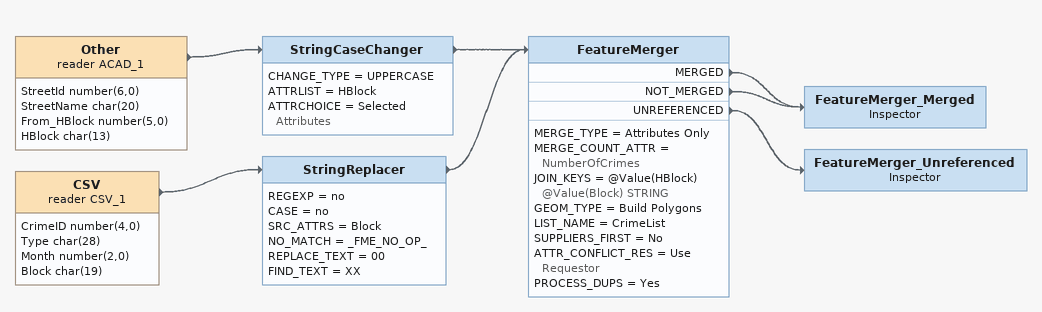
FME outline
Other (reader ACAD_1)
    attributes: StreetId number(6,0), StreetName char(20), From_HBlock number(5,0), HBlock char(13)
    -> StringCaseChanger
StringCaseChanger
    CHANGE_TYPE = UPPERCASE
    ATTRLIST = HBlock
    ATTRCHOICE = Selected Attributes
    -> FeatureMerger
CSV (reader CSV_1)
    attributes: CrimeID number(4,0), Type char(28), Month number(2,0), Block char(19)
    -> StringReplacer
StringReplacer
    REGEXP = no
    CASE = no
    SRC_ATTRS = Block
    NO_MATCH = _FME_NO_OP_
    REPLACE_TEXT = 00
    FIND_TEXT = XX
    -> FeatureMerger
FeatureMerger
    MERGE_TYPE = Attributes Only
    MERGE_COUNT_ATTR = NumberOfCrimes
    JOIN_KEYS = @Value(HBlock) @Value(Block) STRING
    GEOM_TYPE = Build Polygons
    LIST_NAME = CrimeList
    SUPPLIERS_FIRST = No
    ATTR_CONFLICT_RES = Use Requestor
    PROCESS_DUPS = Yes
    MERGED -> FeatureMerger_Merged
    NOT_MERGED -> FeatureMerger_Merged
    UNREFERENCED -> FeatureMerger_Unreferenced
FeatureMerger_Merged: Inspector
FeatureMerger_Unreferenced: Inspector
